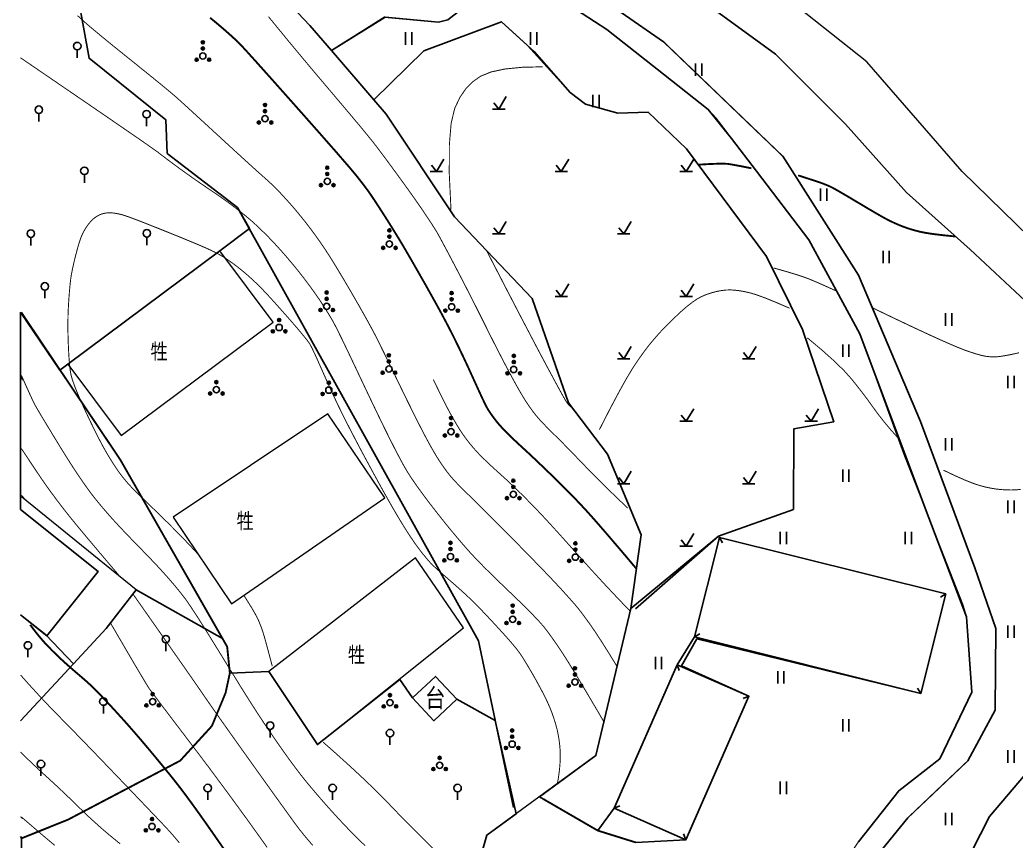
# Model space of a CAD drawing. Extents: x 396500 to 398250, y 1005980 to 1008200.
# Drawn here: x 397000 to 397079.7, y 1007036.9 to 1007102.7 of the extents above; entities that cross this region are included whole.
import ezdxf
from ezdxf.enums import TextEntityAlignment as Align

# ---------------------------------------------------------------- set-up
doc = ezdxf.new("R2010")
doc.units = 0
doc.header["$LTSCALE"] = 0.5
doc.linetypes.add('X3', pattern=[5, 4, -1])
doc.layers.get('0').update_dxf_attribs({"linetype": 'CONTINUOUS'})
doc.layers.add('ASSIST', color=7, linetype='CONTINUOUS', plot=False)
for name, color, linetype in [('DGX', 2, 'CONTINUOUS'), ('DLDW', 11, 'CONTINUOUS'), ('DLSS', 4, 'CONTINUOUS'), ('DMTZ', 3, 'CONTINUOUS'), ('JMD', 6, 'CONTINUOUS'), ('ZBTZ', 3, 'CONTINUOUS')]:
    doc.layers.add(name, color=color, linetype=linetype)
doc.styles.add('细等线体', font='长等线体_0.TTF', dxfattribs={"width": 0.8})
doc.linetypes.add('10421', pattern='A,2,[150,AAA.SHX,S=1,R=0,X=0,Y=1],1e-11', length=2)
doc.linetypes.add('1161', pattern='A,0,[149,AAA.SHX,S=0.15,R=0,X=0,Y=0],-1.6', length=1.6)
doc.linetypes.add('443', pattern='A,5,[169,AAA.SHX,S=0.83,R=0,X=0,Y=0],5', length=10)
doc.linetypes.add('536', pattern='A,9.4,[169,AAA.SHX,S=1,R=0,X=0,Y=0.15],0.6', length=10)

# ---------------------------------------------------------------- blocks, each defined once
blk = doc.blocks.new('*U110')
at = {"linetype": 'Continuous'}
for points in [[(-0.25, 2.2), (-0.24, 2.12), (-0.24, 2.28)], [(-0.24, 2.28), (-0.2, 2.05), (-0.2, 2.35)], [(-0.2, 2.05), (-0.24, 2.28), (-0.24, 2.12)], [(-0.2, 2.35), (-0.15, 2), (-0.15, 2.4)], [(-0.15, 2), (-0.2, 2.35), (-0.2, 2.05)], [(-0.15, 2.4), (-0.08, 1.96), (-0.08, 2.44)], [(-0.08, 1.96), (-0.15, 2.4), (-0.15, 2)], [(-0.08, 2.44), (0, 1.95), (0, 2.45)], [(0, 1.95), (-0.08, 2.44), (-0.08, 1.96)], [(0, 2.45), (0.08, 1.96), (0.08, 2.44)], [(0.08, 1.96), (0, 2.45), (0, 1.95)], [(0.08, 2.44), (0.15, 2), (0.15, 2.4)], [(0.15, 2), (0.08, 2.44), (0.08, 1.96)], [(0.15, 2.4), (0.2, 2.05), (0.2, 2.35)], [(0.2, 2.05), (0.15, 2.4), (0.15, 2)], [(0.2, 2.35), (0.24, 2.12), (0.24, 2.28)], [(0.24, 2.12), (0.2, 2.35), (0.2, 2.05)], [(0.25, 2.2), (0.24, 2.28), (0.24, 2.12)]]:
    blk.add_solid(points, dxfattribs=at)
blk = doc.blocks.new('*U109')
at = {"linetype": 'Continuous'}
for points in [[(-0.25, 1.2), (-0.24, 1.12), (-0.24, 1.28)], [(-0.24, 1.28), (-0.2, 1.05), (-0.2, 1.35)], [(-0.2, 1.05), (-0.24, 1.28), (-0.24, 1.12)], [(-0.2, 1.35), (-0.15, 1), (-0.15, 1.4)], [(-0.15, 1), (-0.2, 1.35), (-0.2, 1.05)], [(-0.15, 1.4), (-0.08, 0.96), (-0.08, 1.44)], [(-0.08, 0.96), (-0.15, 1.4), (-0.15, 1)], [(-0.08, 1.44), (0, 0.95), (0, 1.45)], [(0, 0.95), (-0.08, 1.44), (-0.08, 0.96)], [(0, 1.45), (0.08, 0.96), (0.08, 1.44)], [(0.08, 0.96), (0, 1.45), (0, 0.95)], [(0.08, 1.44), (0.15, 1), (0.15, 1.4)], [(0.15, 1), (0.08, 1.44), (0.08, 0.96)], [(0.15, 1.4), (0.2, 1.05), (0.2, 1.35)], [(0.2, 1.05), (0.15, 1.4), (0.15, 1)], [(0.2, 1.35), (0.24, 1.12), (0.24, 1.28)], [(0.24, 1.12), (0.2, 1.35), (0.2, 1.05)], [(0.25, 1.2), (0.24, 1.28), (0.24, 1.12)]]:
    blk.add_solid(points, dxfattribs=at)
blk = doc.blocks.new('*U108')
at = {"linetype": 'Continuous'}
for points in [[(-1.25, -0.6), (-1.24, -0.68), (-1.24, -0.52)], [(-1.24, -0.52), (-1.2, -0.75), (-1.2, -0.45)], [(-1.2, -0.75), (-1.24, -0.52), (-1.24, -0.68)], [(-1.2, -0.45), (-1.15, -0.8), (-1.15, -0.4)], [(-1.15, -0.8), (-1.2, -0.45), (-1.2, -0.75)], [(-1.15, -0.4), (-1.08, -0.84), (-1.08, -0.36)], [(-1.08, -0.84), (-1.15, -0.4), (-1.15, -0.8)], [(-1.08, -0.36), (-1, -0.85), (-1, -0.35)], [(-1, -0.85), (-1.08, -0.36), (-1.08, -0.84)], [(-1, -0.35), (-0.92, -0.84), (-0.92, -0.36)], [(-0.92, -0.84), (-1, -0.35), (-1, -0.85)], [(-0.92, -0.36), (-0.85, -0.8), (-0.85, -0.4)], [(-0.85, -0.8), (-0.92, -0.36), (-0.92, -0.84)], [(-0.85, -0.4), (-0.8, -0.75), (-0.8, -0.45)], [(-0.8, -0.75), (-0.85, -0.4), (-0.85, -0.8)], [(-0.8, -0.45), (-0.76, -0.68), (-0.76, -0.52)], [(-0.76, -0.68), (-0.8, -0.45), (-0.8, -0.75)], [(-0.75, -0.6), (-0.76, -0.52), (-0.76, -0.68)]]:
    blk.add_solid(points, dxfattribs=at)
blk = doc.blocks.new('*U107')
at = {"linetype": 'Continuous'}
for points in [[(0.75, -0.6), (0.76, -0.68), (0.76, -0.52)], [(0.76, -0.52), (0.8, -0.75), (0.8, -0.45)], [(0.8, -0.75), (0.76, -0.52), (0.76, -0.68)], [(0.8, -0.45), (0.85, -0.8), (0.85, -0.4)], [(0.85, -0.8), (0.8, -0.45), (0.8, -0.75)], [(0.85, -0.4), (0.92, -0.84), (0.92, -0.36)], [(0.92, -0.84), (0.85, -0.4), (0.85, -0.8)], [(0.92, -0.36), (1, -0.85), (1, -0.35)], [(1, -0.85), (0.92, -0.36), (0.92, -0.84)], [(1, -0.35), (1.08, -0.84), (1.08, -0.36)], [(1.08, -0.84), (1, -0.35), (1, -0.85)], [(1.08, -0.36), (1.15, -0.8), (1.15, -0.4)], [(1.15, -0.8), (1.08, -0.36), (1.08, -0.84)], [(1.15, -0.4), (1.2, -0.75), (1.2, -0.45)], [(1.2, -0.75), (1.15, -0.4), (1.15, -0.8)], [(1.2, -0.45), (1.24, -0.68), (1.24, -0.52)], [(1.24, -0.68), (1.2, -0.45), (1.2, -0.75)], [(1.25, -0.6), (1.24, -0.52), (1.24, -0.68)]]:
    blk.add_solid(points, dxfattribs=at)
blk = doc.blocks.new('gc160')
for centre, radius in [((0, 2.2), 0.25), ((0, 0), 0.5), ((0, 1.2), 0.25), ((-1, -0.6), 0.25), ((1, -0.6), 0.25)]:
    blk.add_circle(centre, radius)
at = {"linetype": 'Continuous'}
for name in ['*U110', '*U109', '*U108', '*U107']:
    blk.add_blockref(name, (0, 0), dxfattribs=at)
blk = doc.blocks.new('*U121')
at = {"linetype": 'Continuous'}
for points in [[(-0.25, 1.2), (-0.24, 1.12), (-0.24, 1.28)], [(-0.24, 1.28), (-0.2, 1.05), (-0.2, 1.35)], [(-0.2, 1.05), (-0.24, 1.28), (-0.24, 1.12)], [(-0.2, 1.35), (-0.15, 1), (-0.15, 1.4)], [(-0.15, 1), (-0.2, 1.35), (-0.2, 1.05)], [(-0.15, 1.4), (-0.08, 0.96), (-0.08, 1.44)], [(-0.08, 0.96), (-0.15, 1.4), (-0.15, 1)], [(-0.08, 1.44), (0, 0.95), (0, 1.45)], [(0, 0.95), (-0.08, 1.44), (-0.08, 0.96)], [(0, 1.45), (0.08, 0.96), (0.08, 1.44)], [(0.08, 0.96), (0, 1.45), (0, 0.95)], [(0.08, 1.44), (0.15, 1), (0.15, 1.4)], [(0.15, 1), (0.08, 1.44), (0.08, 0.96)], [(0.15, 1.4), (0.2, 1.05), (0.2, 1.35)], [(0.2, 1.05), (0.15, 1.4), (0.15, 1)], [(0.2, 1.35), (0.24, 1.12), (0.24, 1.28)], [(0.24, 1.12), (0.2, 1.35), (0.2, 1.05)], [(0.25, 1.2), (0.24, 1.28), (0.24, 1.12)]]:
    blk.add_solid(points, dxfattribs=at)
blk = doc.blocks.new('*U120')
at = {"linetype": 'Continuous'}
for points in [[(-0.76, -0.52), (-1.25, -0.6), (-0.75, -0.6)], [(-1.24, -0.52), (-1.25, -0.6), (-0.76, -0.52)], [(-1.25, -0.6), (-1.24, -0.68), (-0.75, -0.6)], [(-0.8, -0.45), (-1.24, -0.52), (-0.76, -0.52)], [(-1.2, -0.45), (-1.24, -0.52), (-0.8, -0.45)], [(-0.75, -0.6), (-1.24, -0.68), (-0.76, -0.68)], [(-1.24, -0.68), (-1.2, -0.75), (-0.76, -0.68)], [(-0.85, -0.4), (-1.2, -0.45), (-0.8, -0.45)], [(-1.15, -0.4), (-1.2, -0.45), (-0.85, -0.4)], [(-0.76, -0.68), (-1.2, -0.75), (-0.8, -0.75)], [(-1.2, -0.75), (-1.15, -0.8), (-0.8, -0.75)], [(-1.08, -0.36), (-1.15, -0.4), (-0.85, -0.4)], [(-0.8, -0.75), (-1.15, -0.8), (-0.85, -0.8)], [(-1.15, -0.8), (-1.08, -0.84), (-0.85, -0.8)], [(-1, -0.35), (-1.08, -0.36), (-0.92, -0.36)], [(-0.92, -0.36), (-1.08, -0.36), (-0.85, -0.4)], [(-0.85, -0.8), (-1.08, -0.84), (-0.92, -0.84)], [(-1.08, -0.84), (-1, -0.85), (-0.92, -0.84)], [(1.24, -0.52), (0.75, -0.6), (1.25, -0.6)], [(0.76, -0.52), (0.75, -0.6), (1.24, -0.52)], [(0.75, -0.6), (0.76, -0.68), (1.25, -0.6)], [(1.2, -0.45), (0.76, -0.52), (1.24, -0.52)], [(0.8, -0.45), (0.76, -0.52), (1.2, -0.45)], [(1.25, -0.6), (0.76, -0.68), (1.24, -0.68)], [(0.76, -0.68), (0.8, -0.75), (1.24, -0.68)], [(1.15, -0.4), (0.8, -0.45), (1.2, -0.45)], [(0.85, -0.4), (0.8, -0.45), (1.15, -0.4)], [(1.24, -0.68), (0.8, -0.75), (1.2, -0.75)], [(0.8, -0.75), (0.85, -0.8), (1.2, -0.75)], [(0.92, -0.36), (0.85, -0.4), (1.15, -0.4)], [(1.2, -0.75), (0.85, -0.8), (1.15, -0.8)], [(0.85, -0.8), (0.92, -0.84), (1.15, -0.8)], [(1, -0.35), (0.92, -0.36), (1.08, -0.36)], [(1.08, -0.36), (0.92, -0.36), (1.15, -0.4)], [(1.15, -0.8), (0.92, -0.84), (1.08, -0.84)], [(0.92, -0.84), (1, -0.85), (1.08, -0.84)]]:
    blk.add_solid(points, dxfattribs=at)
blk = doc.blocks.new('gc254')
for centre, radius in [((0, 0), 0.5), ((0, 1.2), 0.25), ((-1, -0.6), 0.25), ((1, -0.6), 0.25)]:
    blk.add_circle(centre, radius)
at = {"linetype": 'Continuous'}
for name in ['*U121', '*U120']:
    blk.add_blockref(name, (0, 0), dxfattribs=at)
blk = doc.blocks.new('gc121')
for p, q in [((-0.5, -1), (-0.5, 1)), ((0.5, -1), (0.5, 1))]:
    blk.add_line(p, q)
blk = doc.blocks.new('gc123')
for p, q in [((0, 0), (1.2, 2)), ((-1, 0), (1, 0)), ((0, 0), (-0.8, 1))]:
    blk.add_line(p, q)
blk = doc.blocks.new('gc325')
blk.add_line((0, 0), (0, 1.3))
blk.add_circle((0, 1.9), 0.6)

msp = doc.modelspace()

# ---------------------------------------------------------------- linework, layer by layer
at = {"layer": 'ASSIST', "linetype": '1161', "flags": 128}
for points in [[(397000, 1007079.293), (397003.162, 1007074.65), (397003.804, 1007075.119), (397015.959, 1007084.198), (397018.354, 1007085.98), (397017.391, 1007087.66), (397011.754, 1007091.997), (397011.636, 1007094.689), (397005.502, 1007099.611), (397004.195, 1007106.799), (397005.253, 1007111.219), (397004.513, 1007111.993), (397000, 1007108.068)], [(397000, 1007063.477), (397000, 1007079.293)], [(397000, 1007046.55), (397004.25, 1007051.136), (397002.032, 1007053.45), (397000, 1007055.044)]]:
    msp.add_lwpolyline(points, dxfattribs=at)
msp.add_lwpolyline([(397019.882, 1007050.507), (397023.786, 1007044.661), (397030.387, 1007049.881), (397031.403, 1007048.396), (397033.11, 1007046.567), (397034.948, 1007048.283), (397038.011, 1007046.595), (397039.692, 1007039.111), (397037.356, 1007037.402), (397032.686, 1007021.002), (397030.856, 1007022.848), (397020.904, 1007024.759), (397013.982, 1007024.368), (397012.555, 1007018.674), (397007.134, 1007015.229), (397000, 1007024.163), (397008.364, 1007020.549), (397010.994, 1007026.429), (397000, 1007031.283), (397000.089, 1007037.153), (397003.801, 1007038.643), (397012.793, 1007043.368), (397015.33, 1007046.146), (397016.425, 1007048.789), (397016.769, 1007050.383)], close=True, dxfattribs=at)
at = {"layer": 'DGX', "linetype": 'Continuous', "const_width": 0.075, "flags": 128}
for points in [[(397004.58, 1007103.028), (397004.987, 1007102.653), (397005.547, 1007102.164), (397006.371, 1007101.475), (397007.457, 1007100.587), (397008.807, 1007099.5), (397010.146, 1007098.423), (397011.2, 1007097.568), (397011.969, 1007096.933), (397012.454, 1007096.518), (397012.918, 1007096.1), (397013.626, 1007095.455), (397014.578, 1007094.583), (397015.774, 1007093.483), (397016.977, 1007092.377), (397017.951, 1007091.486), (397018.696, 1007090.809), (397019.211, 1007090.347), (397019.585, 1007090.014), (397019.904, 1007089.725), (397020.169, 1007089.479), (397020.379, 1007089.276), (397020.582, 1007089.07), (397020.827, 1007088.813), (397021.112, 1007088.505), (397021.438, 1007088.146), (397021.789, 1007087.749), (397022.148, 1007087.326), (397022.517, 1007086.876), (397022.894, 1007086.401), (397023.275, 1007085.904), (397023.653, 1007085.388), (397024.03, 1007084.855), (397024.405, 1007084.303), (397024.817, 1007083.665), (397025.306, 1007082.875), (397025.872, 1007081.931), (397026.515, 1007080.834), (397027.146, 1007079.739), (397027.676, 1007078.799), (397028.106, 1007078.015), (397028.435, 1007077.388), (397028.759, 1007076.74), (397029.175, 1007075.897), (397029.682, 1007074.858), (397030.28, 1007073.624), (397030.891, 1007072.367), (397031.437, 1007071.261), (397031.916, 1007070.307), (397032.33, 1007069.503), (397032.697, 1007068.816), (397033.037, 1007068.209), (397033.349, 1007067.684), (397033.634, 1007067.239), (397033.9, 1007066.854), (397034.155, 1007066.506), (397034.398, 1007066.196), (397034.631, 1007065.924), (397034.897, 1007065.639), (397035.239, 1007065.288), (397035.658, 1007064.871), (397036.152, 1007064.389), (397036.778, 1007063.777), (397037.59, 1007062.97), (397038.587, 1007061.967), (397039.769, 1007060.77), (397040.949, 1007059.566), (397041.938, 1007058.546), (397042.737, 1007057.708), (397043.344, 1007057.053), (397043.811, 1007056.536), (397044.189, 1007056.111), (397044.478, 1007055.78), (397044.676, 1007055.541), (397044.853, 1007055.314), (397045.075, 1007055.019), (397045.342, 1007054.655), (397045.654, 1007054.222), (397046.037, 1007053.664), (397046.518, 1007052.925), (397047.098, 1007052.005), (397047.776, 1007050.904)], [(397048.619, 1007063.6), (397047.595, 1007064.58), (397046.667, 1007065.486), (397045.834, 1007066.318), (397045.098, 1007067.076), (397044.445, 1007067.756), (397043.863, 1007068.356), (397043.353, 1007068.874), (397042.914, 1007069.312), (397042.541, 1007069.68), (397042.23, 1007069.991), (397041.981, 1007070.244), (397041.793, 1007070.439), (397041.637, 1007070.607), (397041.484, 1007070.778), (397041.334, 1007070.954), (397041.186, 1007071.134), (397041.03, 1007071.335), (397040.856, 1007071.576), (397040.662, 1007071.856), (397040.45, 1007072.176), (397040.203, 1007072.573), (397039.906, 1007073.083), (397039.557, 1007073.706), (397039.157, 1007074.444), (397038.707, 1007075.296), (397038.207, 1007076.263), (397037.658, 1007077.345), (397037.06, 1007078.543), (397036.444, 1007079.775), (397035.844, 1007080.958), (397035.26, 1007082.094), (397034.691, 1007083.183), (397034.187, 1007084.136), (397033.797, 1007084.869), (397033.521, 1007085.38), (397033.358, 1007085.671), (397033.231, 1007085.88), (397033.061, 1007086.148), (397032.849, 1007086.476), (397032.594, 1007086.862), (397032.312, 1007087.283), (397032.019, 1007087.714), (397031.714, 1007088.154), (397031.398, 1007088.604), (397031.056, 1007089.084), (397030.675, 1007089.613), (397030.254, 1007090.192), (397029.794, 1007090.822), (397029.338, 1007091.441), (397028.928, 1007091.992), (397028.566, 1007092.473), (397028.249, 1007092.885), (397027.822, 1007093.418), (397027.124, 1007094.26), (397026.157, 1007095.412), (397024.919, 1007096.874), (397023.619, 1007098.411), (397022.464, 1007099.788), (397021.454, 1007101.004), (397020.588, 1007102.06), (397019.864, 1007102.949)], [(397034.474, 1007087.498), (397034.338, 1007090.358), (397034.343, 1007092.662), (397034.486, 1007094.407), (397034.77, 1007095.595), (397035.165, 1007096.438), (397035.644, 1007097.151), (397036.206, 1007097.732), (397036.852, 1007098.182), (397037.678, 1007098.517), (397038.783, 1007098.754), (397040.166, 1007098.893), (397041.827, 1007098.933)], [(397014.254, 1007059.874), (397013.48, 1007060.706), (397012.659, 1007061.559), (397011.791, 1007062.431), (397010.877, 1007063.324), (397010.036, 1007064.138), (397009.387, 1007064.774), (397008.93, 1007065.232), (397008.666, 1007065.512), (397008.5, 1007065.704), (397008.338, 1007065.898), (397008.179, 1007066.094), (397008.024, 1007066.293), (397007.856, 1007066.523), (397007.658, 1007066.812), (397007.43, 1007067.162), (397007.172, 1007067.571), (397006.891, 1007068.039), (397006.596, 1007068.565), (397006.287, 1007069.149), (397005.962, 1007069.791), (397005.638, 1007070.456), (397005.328, 1007071.108), (397005.033, 1007071.747), (397004.753, 1007072.372), (397004.506, 1007072.953), (397004.307, 1007073.457), (397004.158, 1007073.886), (397004.059, 1007074.239), (397003.989, 1007074.627), (397003.929, 1007075.161), (397003.878, 1007075.841), (397003.837, 1007076.667), (397003.81, 1007077.539), (397003.803, 1007078.354), (397003.815, 1007079.113), (397003.847, 1007079.817), (397003.889, 1007080.453), (397003.932, 1007081.01), (397003.976, 1007081.488), (397004.021, 1007081.887), (397004.081, 1007082.28), (397004.169, 1007082.739), (397004.286, 1007083.263), (397004.43, 1007083.854), (397004.583, 1007084.428), (397004.725, 1007084.904), (397004.856, 1007085.282), (397004.976, 1007085.562), (397005.093, 1007085.784), (397005.214, 1007085.992), (397005.341, 1007086.184), (397005.473, 1007086.362), (397005.61, 1007086.523), (397005.751, 1007086.668), (397005.896, 1007086.797), (397006.046, 1007086.91), (397006.201, 1007087.006), (397006.359, 1007087.085), (397006.523, 1007087.148), (397006.69, 1007087.194), (397006.864, 1007087.224), (397007.045, 1007087.24), (397007.232, 1007087.24), (397007.427, 1007087.226), (397007.63, 1007087.198), (397007.844, 1007087.157), (397008.068, 1007087.104), (397008.303, 1007087.039), (397008.641, 1007086.925), (397009.177, 1007086.726), (397009.911, 1007086.442), (397010.842, 1007086.073), (397011.832, 1007085.677), (397012.741, 1007085.309), (397013.569, 1007084.969), (397014.317, 1007084.657), (397014.977, 1007084.369), (397015.544, 1007084.1), (397016.018, 1007083.85), (397016.397, 1007083.618), (397016.725, 1007083.394), (397017.043, 1007083.167), (397017.351, 1007082.935), (397017.649, 1007082.7), (397017.95, 1007082.451), (397018.265, 1007082.177), (397018.595, 1007081.877), (397018.939, 1007081.553), (397019.35, 1007081.14), (397019.879, 1007080.579), (397020.525, 1007079.868), (397021.29, 1007079.007), (397022.026, 1007078.163), (397022.586, 1007077.502), (397022.969, 1007077.025), (397023.177, 1007076.73), (397023.333, 1007076.435), (397023.562, 1007075.955), (397023.863, 1007075.292), (397024.238, 1007074.443), (397024.648, 1007073.519), (397025.057, 1007072.627), (397025.465, 1007071.766), (397025.872, 1007070.938), (397026.294, 1007070.105), (397026.746, 1007069.231), (397027.228, 1007068.317), (397027.74, 1007067.361), (397028.246, 1007066.428), (397028.71, 1007065.58), (397029.131, 1007064.817), (397029.511, 1007064.14), (397029.866, 1007063.519), (397030.215, 1007062.925), (397030.558, 1007062.358), (397030.893, 1007061.819), (397031.218, 1007061.316), (397031.528, 1007060.859), (397031.822, 1007060.448), (397032.1, 1007060.083), (397032.357, 1007059.764), (397032.584, 1007059.491), (397032.783, 1007059.264), (397032.953, 1007059.084), (397033.159, 1007058.886), (397033.464, 1007058.608), (397033.869, 1007058.249), (397034.375, 1007057.81), (397034.904, 1007057.348), (397035.381, 1007056.922), (397035.806, 1007056.531), (397036.179, 1007056.176), (397036.569, 1007055.787), (397037.044, 1007055.295), (397037.605, 1007054.7), (397038.251, 1007054.002), (397038.876, 1007053.314), (397039.372, 1007052.749), (397039.739, 1007052.308), (397039.977, 1007051.99), (397040.161, 1007051.711), (397040.367, 1007051.385), (397040.593, 1007051.013), (397040.841, 1007050.595), (397041.095, 1007050.154), (397041.341, 1007049.716), (397041.58, 1007049.279), (397041.811, 1007048.844), (397042.027, 1007048.42), (397042.22, 1007048.014), (397042.389, 1007047.626), (397042.535, 1007047.258), (397042.661, 1007046.906), (397042.773, 1007046.569), (397042.87, 1007046.247), (397042.952, 1007045.941), (397043.022, 1007045.636), (397043.082, 1007045.319), (397043.133, 1007044.991), (397043.175, 1007044.651), (397043.205, 1007044.3), (397043.22, 1007043.938), (397043.22, 1007043.564), (397043.205, 1007043.179), (397043.174, 1007042.785), (397043.129, 1007042.382), (397043.07, 1007041.971), (397042.995, 1007041.552)], [(397037.328, 1007084.204), (397038.951, 1007081.063), (397040.288, 1007078.487), (397041.341, 1007076.476), (397042.109, 1007075.03), (397042.671, 1007073.986), (397043.106, 1007073.183), (397043.414, 1007072.621), (397043.595, 1007072.299), (397043.714, 1007072.109), (397043.835, 1007071.942), (397043.958, 1007071.797), (397044.082, 1007071.675)], [(397065.341, 1007080.974), (397064.486, 1007081.363), (397063.776, 1007081.676), (397063.21, 1007081.914), (397062.788, 1007082.077), (397062.371, 1007082.218), (397061.818, 1007082.39), (397061.129, 1007082.593), (397060.304, 1007082.827)], [(397061.584, 1007079.601), (397060.525, 1007080.058), (397059.643, 1007080.416), (397058.937, 1007080.674), (397058.407, 1007080.833), (397057.979, 1007080.929), (397057.579, 1007081), (397057.205, 1007081.046), (397056.859, 1007081.067), (397056.514, 1007081.059), (397056.145, 1007081.017), (397055.751, 1007080.944), (397055.333, 1007080.837), (397054.917, 1007080.699), (397054.528, 1007080.531), (397054.168, 1007080.334), (397053.835, 1007080.107), (397053.531, 1007079.871), (397053.255, 1007079.647), (397053.007, 1007079.435), (397052.787, 1007079.234), (397052.572, 1007079.031), (397052.34, 1007078.808), (397052.09, 1007078.566), (397051.822, 1007078.304), (397051.536, 1007078.016), (397051.233, 1007077.692), (397050.911, 1007077.332), (397050.572, 1007076.936), (397050.216, 1007076.496), (397049.844, 1007076), (397049.456, 1007075.45), (397049.052, 1007074.845), (397048.574, 1007074.06), (397047.965, 1007072.97), (397047.224, 1007071.573), (397046.352, 1007069.871)], [(397079.955, 1007076.041), (397079.604, 1007075.953), (397079.205, 1007075.87), (397078.811, 1007075.798), (397078.479, 1007075.746), (397078.208, 1007075.715), (397077.999, 1007075.704), (397077.821, 1007075.707), (397077.643, 1007075.716), (397077.466, 1007075.731), (397077.289, 1007075.754), (397077.081, 1007075.793), (397076.811, 1007075.861), (397076.479, 1007075.956), (397076.084, 1007076.08), (397075.597, 1007076.251), (397074.991, 1007076.491), (397074.265, 1007076.8), (397073.419, 1007077.177), (397072.416, 1007077.637), (397071.219, 1007078.198), (397069.828, 1007078.859), (397068.243, 1007079.62)], [(397070.285, 1007069.188), (397069.692, 1007069.859), (397069.16, 1007070.493), (397068.689, 1007071.091), (397068.278, 1007071.652), (397067.883, 1007072.202), (397067.461, 1007072.767), (397067.012, 1007073.347), (397066.536, 1007073.942), (397065.947, 1007074.599), (397065.162, 1007075.367), (397064.179, 1007076.246), (397063, 1007077.235)], [(397027.594, 1007036.565), (397026.596, 1007037.543), (397025.983, 1007038.18), (397025.388, 1007038.817), (397024.81, 1007039.452), (397024.249, 1007040.086), (397023.728, 1007040.688), (397023.27, 1007041.227), (397022.875, 1007041.704), (397022.543, 1007042.118), (397022.233, 1007042.518), (397021.904, 1007042.954), (397021.557, 1007043.427), (397021.191, 1007043.936), (397020.804, 1007044.484), (397020.392, 1007045.076), (397019.957, 1007045.711), (397019.497, 1007046.39), (397018.97, 1007047.19), (397018.329, 1007048.192), (397017.575, 1007049.395), (397016.708, 1007050.799), (397015.86, 1007052.18), (397015.159, 1007053.314), (397014.606, 1007054.2), (397014.202, 1007054.839), (397013.892, 1007055.318), (397013.624, 1007055.724), (397013.397, 1007056.058), (397013.211, 1007056.318), (397013.034, 1007056.553), (397012.834, 1007056.808), (397012.61, 1007057.085), (397012.363, 1007057.383), (397012.1, 1007057.693), (397011.829, 1007058.006), (397011.551, 1007058.32), (397011.264, 1007058.638), (397010.919, 1007059.01), (397010.465, 1007059.487), (397009.903, 1007060.071), (397009.231, 1007060.76), (397008.547, 1007061.466), (397007.945, 1007062.101), (397007.427, 1007062.664), (397006.993, 1007063.154), (397006.624, 1007063.584), (397006.305, 1007063.963), (397006.035, 1007064.292), (397005.813, 1007064.57), (397005.597, 1007064.856), (397005.341, 1007065.208), (397005.045, 1007065.628), (397004.709, 1007066.114), (397004.314, 1007066.705), (397003.843, 1007067.44), (397003.295, 1007068.318), (397002.67, 1007069.34), (397002.076, 1007070.321), (397001.624, 1007071.074), (397001.313, 1007071.6), (397001.143, 1007071.899), (397001.003, 1007072.183), (397000.78, 1007072.664), (397000.474, 1007073.342), (397000.087, 1007074.217)], [(397000.087, 1007068.354), (397000.743, 1007067.359), (397001.307, 1007066.514), (397001.778, 1007065.82), (397002.156, 1007065.277), (397002.505, 1007064.794), (397002.885, 1007064.282), (397003.298, 1007063.739), (397003.743, 1007063.167), (397004.356, 1007062.408), (397005.272, 1007061.305), (397006.491, 1007059.857), (397008.013, 1007058.065)], [(397080.082, 1007065.088), (397079.71, 1007065.058), (397079.328, 1007065.046), (397078.936, 1007065.053), (397078.534, 1007065.077), (397078.122, 1007065.122), (397077.699, 1007065.191), (397077.264, 1007065.284), (397076.818, 1007065.4), (397076.296, 1007065.573), (397075.636, 1007065.835), (397074.837, 1007066.188), (397073.9, 1007066.631)], [(397000.349, 1007064.332), (397000.087, 1007064.623)], [(397009.033, 1007056.686), (397011.166, 1007053.647), (397012.827, 1007051.272), (397014.019, 1007049.562), (397014.739, 1007048.517), (397015.359, 1007047.621), (397016.248, 1007046.358), (397017.405, 1007044.727), (397018.831, 1007042.73), (397020.22, 1007040.791), (397021.268, 1007039.334), (397021.974, 1007038.36), (397022.339, 1007037.869), (397022.587, 1007037.56), (397022.942, 1007037.132), (397023.403, 1007036.587)], [(397020.164, 1007050.939), (397019.911, 1007051.903), (397019.701, 1007052.685), (397019.533, 1007053.283), (397019.407, 1007053.698), (397019.299, 1007054.013), (397019.186, 1007054.31), (397019.068, 1007054.589), (397018.945, 1007054.85), (397018.785, 1007055.149), (397018.557, 1007055.542), (397018.259, 1007056.028), (397017.894, 1007056.609)], [(397019.755, 1007036.43), (397018.192, 1007038.612), (397016.644, 1007040.735), (397015.113, 1007042.8), (397013.598, 1007044.805), (397012.263, 1007046.558), (397011.269, 1007047.867), (397010.617, 1007048.732), (397010.308, 1007049.152), (397010.011, 1007049.629), (397009.396, 1007050.661), (397008.464, 1007052.249), (397007.215, 1007054.393)], [(397012.733, 1007036.788), (397012.431, 1007037.149), (397012.167, 1007037.457), (397011.943, 1007037.711), (397011.547, 1007038.136), (397010.767, 1007038.959), (397009.604, 1007040.178), (397008.057, 1007041.794), (397006.444, 1007043.475), (397005.08, 1007044.889), (397003.964, 1007046.036), (397003.098, 1007046.917), (397002.349, 1007047.684), (397001.586, 1007048.491), (397000.809, 1007049.338), (397000.017, 1007050.226)], [(397036.177, 1007033.261), (397033.927, 1007035.462), (397032.152, 1007037.212), (397030.854, 1007038.511), (397030.032, 1007039.359), (397029.436, 1007039.985), (397028.815, 1007040.616), (397028.17, 1007041.253), (397027.5, 1007041.895), (397026.784, 1007042.564), (397026.003, 1007043.28), (397025.155, 1007044.043), (397024.24, 1007044.852)], [(397002.751, 1007036.592), (397001.959, 1007037.253), (397001.072, 1007038.008), (397000.088, 1007038.856)]]:
    msp.add_lwpolyline(points, dxfattribs=at)
at = {"layer": 'DGX', "linetype": 'Continuous', "elevation": 25.5, "flags": 128}
msp.add_lwpolyline([(397048.831, 1007055.328, 0.075, 0.075, 0), (397047.739, 1007056.47, 0.075, 0.075, 0), (397046.697, 1007057.58, 0.075, 0.075, 0), (397045.707, 1007058.659, 0.075, 0.075, 0), (397044.766, 1007059.706, 0.075, 0.075, 0), (397043.904, 1007060.674, 0.075, 0.075, 0), (397043.148, 1007061.516, 0.075, 0.075, 0), (397042.498, 1007062.231, 0.075, 0.075, 0), (397041.954, 1007062.821, 0.075, 0.075, 0), (397041.468, 1007063.336, 0.075, 0.075, 0), (397040.992, 1007063.831, 0.075, 0.075, 0), (397040.527, 1007064.306, 0.075, 0.075, 0), (397040.072, 1007064.76, 0.075, 0.075, 0), (397039.632, 1007065.188, 0.075, 0.075, 0), (397039.214, 1007065.587, 0.075, 0.075, 0), (397038.818, 1007065.957, 0.075, 0.075, 0), (397038.442, 1007066.296, 0.075, 0.075, 0), (397038.084, 1007066.618, 0.075, 0.075, 0), (397037.739, 1007066.935, 0.075, 0.075, 0), (397037.408, 1007067.246, 0.075, 0.075, 0), (397037.09, 1007067.551, 0.075, 0.075, 0), (397036.789, 1007067.851, 0.075, 0.075, 0), (397036.51, 1007068.146, 0.075, 0.075, 0), (397036.253, 1007068.435, 0.075, 0.075, 0), (397036.017, 1007068.718, 0.075, 0.075, 0), (397035.8, 1007068.994, 0.075, 0.075, 0), (397035.601, 1007069.26, 0.075, 0.075, 0), (397035.418, 1007069.516, 0.075, 0.075, 0), (397035.251, 1007069.761, 0.075, 0.075, 0), (397035.08, 1007070.031, 0.075, 0.075, 0), (397034.883, 1007070.36, 0.075, 0.075, 0), (397034.658, 1007070.748, 0.075, 0.075, 0), (397034.407, 1007071.195, 0.075, 0.075, 0), (397034.081, 1007071.813, 0.075, 0.075, 0), (397033.631, 1007072.713, 0.075, 0.075, 0), (397033.057, 1007073.895, 0, 0, 0), (397032.359, 1007075.36, 0, 0, 0), (397031.648, 1007076.843, 0, 0, 0), (397031.036, 1007078.08, 0, 0, 0), (397030.521, 1007079.072, 0, 0, 0), (397030.105, 1007079.818, 0, 0, 0), (397029.68, 1007080.53, 0, 0, 0), (397029.139, 1007081.418, 0, 0, 0), (397028.482, 1007082.483, 0, 0, 0), (397027.708, 1007083.724, 0, 0, 0), (397026.945, 1007084.941, 0, 0, 0), (397026.318, 1007085.93, 0, 0, 0), (397025.829, 1007086.693, 0, 0, 0), (397025.476, 1007087.229, 0, 0, 0), (397025.2, 1007087.635, 0, 0, 0), (397024.944, 1007088.008, 0, 0, 0), (397024.706, 1007088.348, 0, 0, 0), (397024.487, 1007088.655, 0, 0, 0), (397024.258, 1007088.965, 0, 0, 0), (397023.993, 1007089.318, 0, 0, 0), (397023.692, 1007089.712, 0, 0, 0), (397023.354, 1007090.148, 0, 0, 0), (397022.996, 1007090.603, 0, 0, 0), (397022.634, 1007091.054, 0, 0, 0), (397022.269, 1007091.503, 0, 0, 0), (397021.899, 1007091.948, 0, 0, 0), (397021.546, 1007092.368, 0, 0, 0), (397021.226, 1007092.744, 0, 0, 0), (397020.941, 1007093.074, 0, 0, 0), (397020.691, 1007093.359, 0, 0, 0), (397020.361, 1007093.72, 0, 0, 0), (397019.837, 1007094.278, 0, 0, 0), (397019.119, 1007095.033, 0, 0, 0), (397018.206, 1007095.986, 0, 0, 0), (397017.3, 1007096.928, 0, 0, 0), (397016.6, 1007097.651, 0, 0, 0), (397016.107, 1007098.155, 0, 0, 0), (397015.821, 1007098.44, 0, 0, 0), (397015.632, 1007098.619, 0, 0, 0), (397015.428, 1007098.803, 0, 0, 0), (397015.21, 1007098.992, 0, 0, 0), (397014.977, 1007099.187, 0, 0, 0), (397014.727, 1007099.389, 0, 0, 0), (397014.455, 1007099.601, 0, 0, 0), (397014.161, 1007099.821, 0, 0, 0), (397013.845, 1007100.051, 0, 0, 0), (397013.424, 1007100.342, 0, 0, 0), (397012.812, 1007100.749, 0, 0, 0), (397012.01, 1007101.269, 0, 0, 0), (397011.017, 1007101.904, 0, 0, 0), (397010.002, 1007102.553, 0, 0, 0), (397009.132, 1007103.116, 0, 0, 0)], format="xyseb", dxfattribs=at)
at = {"layer": 'DGX', "color": 3, "linetype": 'Continuous', "lineweight": -2, "const_width": 0.15, "elevation": 25, "flags": 128}
msp.add_lwpolyline([(397015.185, 1007102.862), (397015.455, 1007102.643), (397015.79, 1007102.362), (397016.193, 1007102.019), (397016.605, 1007101.661), (397016.967, 1007101.337), (397017.281, 1007101.047), (397017.546, 1007100.789), (397018.012, 1007100.291), (397018.928, 1007099.277), (397020.295, 1007097.748), (397022.112, 1007095.703), (397023.942, 1007093.635), (397025.347, 1007092.035), (397026.326, 1007090.903), (397026.881, 1007090.24), (397027.202, 1007089.834), (397027.479, 1007089.476), (397027.713, 1007089.165), (397027.904, 1007088.902), (397028.1, 1007088.617), (397028.352, 1007088.24), (397028.659, 1007087.771), (397029.021, 1007087.209), (397029.403, 1007086.611), (397029.767, 1007086.03), (397030.115, 1007085.466), (397030.447, 1007084.92), (397030.817, 1007084.296), (397031.281, 1007083.497), (397031.839, 1007082.525), (397032.491, 1007081.378), (397033.15, 1007080.201), (397033.731, 1007079.14), (397034.233, 1007078.195), (397034.656, 1007077.365), (397035.046, 1007076.571), (397035.447, 1007075.733), (397035.859, 1007074.85), (397036.281, 1007073.922), (397036.669, 1007073.069), (397036.974, 1007072.409), (397037.197, 1007071.941), (397037.338, 1007071.666), (397037.45, 1007071.478), (397037.585, 1007071.269), (397037.742, 1007071.04), (397037.923, 1007070.791), (397038.126, 1007070.529), (397038.351, 1007070.261), (397038.598, 1007069.987), (397038.867, 1007069.707), (397039.159, 1007069.416), (397039.475, 1007069.111), (397039.815, 1007068.792), (397040.179, 1007068.458), (397040.609, 1007068.063), (397041.145, 1007067.559), (397041.787, 1007066.946), (397042.537, 1007066.225), (397043.312, 1007065.466), (397044.036, 1007064.738), (397044.706, 1007064.043), (397045.323, 1007063.379), (397046.016, 1007062.604), (397046.914, 1007061.571), (397048.017, 1007060.282), (397049.324, 1007058.735)], dxfattribs=at)
at = {"layer": 'DGX', "linetype": 'Continuous', "const_width": 0.075, "flags": 128}
for points, elevation in [([(397046.72, 1007046.479), (397045.582, 1007048.415), (397044.645, 1007049.985), (397043.91, 1007051.189), (397043.377, 1007052.027), (397042.96, 1007052.648), (397042.575, 1007053.201), (397042.22, 1007053.686), (397041.898, 1007054.103), (397041.489, 1007054.571), (397040.878, 1007055.209), (397040.065, 1007056.018), (397039.048, 1007056.996), (397038.012, 1007057.993), (397037.138, 1007058.856), (397036.427, 1007059.585), (397035.879, 1007060.179), (397035.416, 1007060.71), (397034.957, 1007061.246), (397034.504, 1007061.789), (397034.056, 1007062.337), (397033.612, 1007062.892), (397033.173, 1007063.453), (397032.736, 1007064.021), (397032.304, 1007064.596), (397031.899, 1007065.148), (397031.545, 1007065.647), (397031.243, 1007066.093), (397030.992, 1007066.486), (397030.738, 1007066.918), (397030.429, 1007067.483), (397030.063, 1007068.18), (397029.641, 1007069.009), (397029.143, 1007070.014), (397028.549, 1007071.237), (397027.859, 1007072.679), (397027.073, 1007074.34), (397026.322, 1007075.925), (397025.738, 1007077.142), (397025.321, 1007077.989), (397025.071, 1007078.469), (397024.893, 1007078.776), (397024.693, 1007079.11), (397024.471, 1007079.469), (397024.226, 1007079.853), (397023.957, 1007080.262), (397023.66, 1007080.694), (397023.336, 1007081.149), (397022.985, 1007081.627), (397022.611, 1007082.119), (397022.22, 1007082.615), (397021.811, 1007083.116), (397021.385, 1007083.622), (397020.959, 1007084.113), (397020.551, 1007084.568), (397020.16, 1007084.988), (397019.786, 1007085.372), (397019.435, 1007085.72), (397019.112, 1007086.033), (397018.817, 1007086.311), (397018.55, 1007086.554), (397018.276, 1007086.792), (397017.959, 1007087.055), (397017.599, 1007087.343), (397017.196, 1007087.656), (397016.752, 1007087.99), (397016.267, 1007088.34), (397015.742, 1007088.706), (397015.177, 1007089.089), (397014.587, 1007089.487), (397013.987, 1007089.902), (397013.377, 1007090.333), (397012.758, 1007090.779), (397012.181, 1007091.203), (397011.694, 1007091.565), (397011.3, 1007091.865), (397010.997, 1007092.103), (397009.776, 1007092.964), (397006.627, 1007095.13), (397001.549, 1007098.604), (397000, 1007099.661)], 26.5), ([(397000, 1007074.358), (397000.165, 1007073.823)], 26.5), ([(397000, 1007064.57), (397000.046, 1007064.514)], 25.5), ([(397000, 1007038.89), (397000.208, 1007038.706)], 23.5)]:
    msp.add_lwpolyline(points, dxfattribs=dict(at, elevation=elevation))
at = {"layer": 'DGX', "color": 3, "linetype": 'Continuous', "lineweight": -2, "const_width": 0.15, "flags": 128}
for points in [[(397054.267, 1007091.093), (397055.133, 1007091.144), (397055.816, 1007091.172), (397056.319, 1007091.177), (397056.639, 1007091.157), (397056.93, 1007091.112), (397057.341, 1007091.039), (397057.873, 1007090.938), (397058.526, 1007090.808)], [(397062.265, 1007090.239), (397062.982, 1007090.008), (397063.543, 1007089.825), (397063.947, 1007089.69), (397064.195, 1007089.604), (397064.365, 1007089.539), (397064.536, 1007089.47), (397064.709, 1007089.396), (397064.883, 1007089.318), (397065.149, 1007089.179), (397065.599, 1007088.924), (397066.233, 1007088.554), (397067.051, 1007088.067), (397067.881, 1007087.573), (397068.554, 1007087.178), (397069.07, 1007086.884), (397069.428, 1007086.69), (397069.713, 1007086.548), (397070.008, 1007086.411), (397070.312, 1007086.279), (397070.627, 1007086.153), (397070.955, 1007086.032), (397071.299, 1007085.921), (397071.659, 1007085.817), (397072.034, 1007085.722), (397072.499, 1007085.63), (397073.129, 1007085.536), (397073.922, 1007085.441), (397074.879, 1007085.344)], [(397000.785, 1007054.244), (397001.143, 1007053.778), (397001.466, 1007053.373), (397001.754, 1007053.03), (397002.007, 1007052.747), (397002.25, 1007052.491), (397002.509, 1007052.227), (397002.784, 1007051.955), (397003.074, 1007051.674), (397003.387, 1007051.381), (397003.73, 1007051.071), (397004.102, 1007050.743), (397004.505, 1007050.397), (397004.899, 1007050.06), (397005.245, 1007049.757), (397005.545, 1007049.488), (397005.797, 1007049.254), (397006.079, 1007048.973), (397006.47, 1007048.568), (397006.968, 1007048.038), (397007.574, 1007047.383), (397008.234, 1007046.657), (397008.891, 1007045.916), (397009.547, 1007045.159), (397010.201, 1007044.386), (397010.825, 1007043.637), (397011.39, 1007042.953), (397011.895, 1007042.332), (397012.34, 1007041.777), (397012.779, 1007041.214), (397013.262, 1007040.573), (397013.79, 1007039.854), (397014.363, 1007039.057), (397014.989, 1007038.172), (397015.675, 1007037.189), (397016.421, 1007036.108)]]:
    msp.add_lwpolyline(points, dxfattribs=at)
at = {"layer": 'DGX', "linetype": 'Continuous', "const_width": 0.075}
msp.add_lwpolyline([(397000, 1007044.063), (397000.341, 1007043.731), (397000.951, 1007043.149), (397001.56, 1007042.58), (397002.169, 1007042.023), (397002.791, 1007041.453), (397003.439, 1007040.844), (397004.114, 1007040.197), (397004.816, 1007039.511), (397005.55, 1007038.806), (397006.324, 1007038.105), (397007.137, 1007037.406), (397007.991, 1007036.71)], dxfattribs=at)
at = {"layer": 'DLDW', "linetype": '536', "lineweight": 0}
for points in [[(397003.804, 1007075.119), (397008.071, 1007069.407), (397020.226, 1007078.486), (397015.959, 1007084.198)], [(397012.243, 1007062.866), (397016.909, 1007055.927), (397029.181, 1007064.428), (397024.61, 1007071.153)], [(397023.786, 1007044.661), (397035.469, 1007054.018), (397031.646, 1007059.604), (397019.882, 1007050.507)]]:
    msp.add_lwpolyline(points, close=True, dxfattribs=at)
at = {"layer": 'DLDW', "linetype": '536', "flags": 128}
msp.add_lwpolyline([(397000, 1007055.044), (397002.118, 1007053.356), (397006.228, 1007058.512), (397000, 1007063.477)], dxfattribs=at)
at = {"layer": 'DLDW', "linetype": 'Continuous', "flags": 128}
msp.add_lwpolyline([(397033.11, 1007046.567), (397034.948, 1007048.283), (397033.241, 1007050.112), (397031.403, 1007048.396)], close=True, dxfattribs=at)
at = {"layer": 'DLSS', "linetype": 'X3', "flags": 128}
for points, const_width in [([(397025.846, 1007130), (397027.34, 1007126.604), (397032.867, 1007113.439), (397037.763, 1007107.897), (397046.957, 1007101.919), (397055.057, 1007095.522), (397055.728, 1007094.791), (397063.127, 1007085.078), (397067.214, 1007077.547), (397070.73, 1007067.932), (397075.464, 1007055.842), (397075.752, 1007054.881), (397076.177, 1007048.846), (397073.601, 1007043.53), (397070.32, 1007040.959), (397067.1, 1007036.881), (397064.18, 1007032.542), (397059.954, 1007023.577), (397058.766, 1007017.315), (397060.399, 1007008.927), (397061.713, 1007003.243), (397061.752, 1007000)], 0.1), ([(397000.086, 1007079.25), (397008.002, 1007067.465), (397016.556, 1007052.494), (397016.769, 1007050.383), (397016.425, 1007048.789), (397015.33, 1007046.146), (397012.793, 1007043.368), (397003.801, 1007038.643), (397000.089, 1007037.153)], 0.15)]:
    msp.add_lwpolyline(points, dxfattribs=dict(at, const_width=const_width))
at = {"layer": 'DLSS', "linetype": 'Continuous', "lineweight": 0}
msp.add_lwpolyline([(397028.048, 1007130, 0.1, 0.1, 0), (397031.855, 1007120.186, 0.1, 0.1, 0), (397035.74, 1007113.765, 0.1, 0.1, 0), (397041.332, 1007108.014, 0.1, 0.1, 0), (397051.5, 1007100.93, 0.1, 0.1, 0), (397061.031, 1007091.779, 0.1, 0.1, 0), (397067.103, 1007082.252, 0.1, 0.1, 0), (397072.066, 1007070.522, 0.1, 0.1, 0), (397076.414, 1007058.812, 0.1, 0.1, 0), (397078.09, 1007053.954, 0.1, 0.1, 0), (397078.048, 1007047.408, 0.1, 0.1, 0), (397075.863, 1007043.367, 0.1, 0.1, 0), (397071.05, 1007038.795, 0.1, 0.1, 0), (397067.515, 1007034.467, 0.1, 0.1, 0), (397064.914, 1007030.845, 0.1, 0.1, 0), (397061.921, 1007023.503, 0.1, 0.1, 0), (397061.16, 1007015.147, 0.1, 0.1, 0), (397062.899, 1007008.699, 0.1, 0.1, 0), (397065.738, 1007005.384, 0.1, 0.1, 0), (397068.02, 1007004.79, 0, 0, 0)], format="xyseb", dxfattribs=at)
at = {"layer": 'DMTZ', "linetype": '10421', "lineweight": 0}
for points in [[(397020.233, 1007130), (397013.386, 1007120.872), (397012.289, 1007118.373), (397012.114, 1007116.555), (397017.48, 1007108.268), (397023.186, 1007102.238), (397029.28, 1007095.152), (397034.748, 1007086.919), (397040.971, 1007080.373), (397043.88, 1007072.014), (397046.996, 1007067.903), (397049.699, 1007061.445), (397048.884, 1007055.549), (397046.076, 1007043.781), (397037.356, 1007037.402), (397032.686, 1007021.002), (397034.348, 1007008.973), (397032.002, 1007000)], [(397083.986, 1007082.162), (397075.392, 1007090.541), (397067.779, 1007099.338), (397061.457, 1007104.356), (397059.55, 1007106.984), (397056.616, 1007108.821), (397050.82, 1007112.668), (397045.766, 1007118.759), (397042.919, 1007125.275), (397042.533, 1007130)], [(397037.738, 1007123.664), (397040.895, 1007123.675), (397041.358, 1007121.698), (397043.027, 1007117.584), (397044.76, 1007114.245), (397048.074, 1007109.804), (397054.767, 1007104.084), (397060.457, 1007099.948), (397066.071, 1007094.347), (397070.952, 1007088.872), (397076.045, 1007084.297), (397081.248, 1007079.453)], [(397029.168, 1007112.599), (397035.579, 1007104.746), (397035.52, 1007104.343), (397035.301, 1007103.534), (397034.227, 1007102.703), (397033.487, 1007102.512), (397029.16, 1007102.907), (397027.419, 1007101.806), (397024.918, 1007100.225)], [(397065.124, 1007070.506), (397062.619, 1007077.894), (397059.726, 1007083.746), (397053.329, 1007092.353), (397050.266, 1007095.292), (397047.826, 1007095.225), (397045.254, 1007095.929), (397044.006, 1007096.869), (397041.127, 1007100.147), (397038.512, 1007102.54)], [(397006.865, 1007053.942), (397009.268, 1007057.044), (397000.087, 1007064.508)], [(397081.378, 1007043.347), (397077.591, 1007038.898), (397072.558, 1007029.006), (397067.779, 1007021.428), (397063.587, 1007013.95), (397063.72, 1007011.303), (397065.067, 1007010.579), (397066.289, 1007011.404), (397075.068, 1007018.902), (397076.48, 1007020.959), (397077.55, 1007022.452), (397079.311, 1007026.736), (397082.319, 1007034.492)]]:
    msp.add_lwpolyline(points, dxfattribs=at)
at = {"layer": 'JMD', "linetype": 'Continuous'}
for p, q in [((397055.965, 1007061.252), (397056.223, 1007060.823)), ((397074.084, 1007056.726), (397073.655, 1007056.469)), ((397053.974, 1007053.281), (397054.403, 1007053.539)), ((397052.573, 1007051.053), (397052.755, 1007050.587)), ((397072.093, 1007048.756), (397071.836, 1007049.184)), ((397058.322, 1007048.532), (397057.856, 1007048.351)), ((397047.535, 1007039.562), (397048, 1007039.743)), ((397053.283, 1007037.041), (397053.101, 1007037.507))]:
    msp.add_line(p, q, dxfattribs=at)
at = {"layer": 'JMD', "linetype": 'Continuous', "elevation": 16.24, "flags": 128}
msp.add_lwpolyline([(397055.965, 1007061.252), (397074.084, 1007056.726), (397072.093, 1007048.756), (397053.974, 1007053.281)], close=True, dxfattribs=at)
at = {"layer": 'JMD', "linetype": 'Continuous', "flags": 128}
msp.add_lwpolyline([(397052.573, 1007051.053), (397047.535, 1007039.562), (397053.283, 1007037.041), (397058.322, 1007048.532)], close=True, dxfattribs=at)
at = {"layer": 'JMD', "color": 6, "linetype": '443', "const_width": 0.15, "flags": 128}
msp.add_lwpolyline([(397049.263, 1007036.824), (397046.218, 1007037.777), (397041.877, 1007040.294)], dxfattribs=at)
at = {"layer": 'ZBTZ', "linetype": '1161', "flags": 128}
for points in [[(397024.209, 1007128.141), (397029.483, 1007112.609), (397029.722, 1007111.92), (397035.579, 1007104.746), (397035.301, 1007103.534), (397034.227, 1007102.703), (397033.487, 1007102.512), (397029.21, 1007102.907), (397024.918, 1007100.225), (397023.186, 1007102.238), (397017.48, 1007108.268), (397014.315, 1007113.156), (397015.77, 1007114.249), (397020.56, 1007117.118), (397020.95, 1007118.141), (397020.775, 1007119.249), (397019.267, 1007121.636), (397019.171, 1007122.256), (397020.424, 1007126.24), (397021.085, 1007127.392)], [(397048.884, 1007055.549), (397049.699, 1007061.445), (397046.996, 1007067.903), (397043.88, 1007072.014), (397040.971, 1007080.373), (397034.748, 1007086.919), (397029.28, 1007095.152), (397028.305, 1007096.286), (397032.305, 1007100.206), (397038.512, 1007102.54), (397041.127, 1007100.147), (397044.006, 1007096.869), (397045.254, 1007095.929), (397047.826, 1007095.225), (397050.266, 1007095.292), (397053.329, 1007092.353), (397059.726, 1007083.746), (397062.619, 1007077.894), (397065.124, 1007070.506), (397061.928, 1007069.946), (397061.895, 1007063.485), (397055.905, 1007061.358)]]:
    msp.add_lwpolyline(points, close=True, dxfattribs=at)
for points in [[(397012.017, 1007116.256), (397005.253, 1007111.219), (397004.195, 1007106.799), (397005.502, 1007099.611), (397011.636, 1007094.689), (397011.754, 1007091.997), (397017.391, 1007087.66), (397036.672, 1007052.97), (397039.476, 1007039.618)], [(397065.124, 1007070.506), (397061.928, 1007069.946), (397061.895, 1007063.485), (397055.905, 1007061.358), (397049.26, 1007055.528)], [(397000, 1007037.286), (397000.089, 1007037.153), (397003.801, 1007038.643), (397012.793, 1007043.368), (397015.33, 1007046.146), (397016.425, 1007048.789), (397016.769, 1007050.383), (397016.556, 1007052.494), (397016.174, 1007053.164), (397009.268, 1007057.044), (397006.865, 1007053.942), (397004.25, 1007051.136), (397000, 1007046.55)]]:
    msp.add_lwpolyline(points, dxfattribs=at)
at = {"layer": 'ZBTZ', "linetype": 'Continuous', "flags": 128}
for points in [[(397081.378, 1007043.347), (397077.591, 1007038.898), (397072.558, 1007029.006), (397067.779, 1007021.428), (397063.587, 1007013.95), (397063.72, 1007011.303), (397062.899, 1007008.699), (397061.16, 1007015.147), (397061.921, 1007023.503), (397064.914, 1007030.845), (397067.515, 1007034.467), (397071.05, 1007038.795), (397073.546, 1007041.166), (397075.863, 1007043.367), (397078.048, 1007047.408), (397078.09, 1007053.954), (397076.414, 1007058.812), (397072.066, 1007070.522), (397067.103, 1007082.252), (397061.031, 1007091.779), (397058.862, 1007093.862), (397051.5, 1007100.93), (397041.332, 1007108.014)], [(397067.1, 1007036.881), (397070.32, 1007040.959), (397073.601, 1007043.53), (397076.177, 1007048.846), (397075.752, 1007054.881), (397072.511, 1007063.384), (397067.214, 1007077.547), (397063.127, 1007085.078), (397058.942, 1007090.572), (397056.943, 1007093.196), (397055.057, 1007095.522), (397051.489, 1007098.34), (397046.957, 1007101.919), (397042.007, 1007105.137)], [(397054.767, 1007104.084), (397060.457, 1007099.948), (397066.071, 1007094.347), (397070.952, 1007088.872), (397076.045, 1007084.297), (397081.248, 1007079.453)], [(397034.227, 1007102.703), (397033.487, 1007102.512), (397029.16, 1007102.907), (397027.419, 1007101.806), (397024.918, 1007100.225), (397028.305, 1007096.286), (397032.305, 1007100.206), (397038.512, 1007102.54), (397040.599, 1007100.63), (397044.006, 1007096.869), (397045.254, 1007095.929), (397047.826, 1007095.225), (397050.266, 1007095.292), (397053.329, 1007092.353), (397059.726, 1007083.746), (397062.619, 1007077.894), (397065.124, 1007070.506), (397061.928, 1007069.946), (397061.895, 1007063.485), (397055.905, 1007061.358), (397048.884, 1007055.549), (397046.076, 1007043.781), (397041.55, 1007040.47), (397046.218, 1007037.777), (397047.535, 1007039.562), (397052.573, 1007051.053), (397053.974, 1007053.281), (397055.965, 1007061.252), (397074.084, 1007056.726), (397072.093, 1007048.756), (397054.162, 1007053.132), (397052.925, 1007050.953), (397058.322, 1007048.532), (397053.283, 1007037.041), (397049.263, 1007036.824)]]:
    msp.add_lwpolyline(points, dxfattribs=at)

# ---------------------------------------------------------------- block references
at = {"layer": 'ZBTZ', "linetype": 'Continuous', "xscale": 0.5, "yscale": 0.5}
for name, p in [('gc121', (397031.085, 1007101.199)), ('gc121', (397041.085, 1007101.199)), ('gc325', (397004.557, 1007099.641)), ('gc160', (397014.609, 1007099.798)), ('gc121', (397054.313, 1007098.699)), ('gc123', (397038.305, 1007095.549)), ('gc121', (397046.085, 1007096.199)), ('gc325', (397001.475, 1007094.545)), ('gc160', (397019.587, 1007094.776)), ('gc325', (397010.103, 1007094.188)), ('gc160', (397024.566, 1007089.755)), ('gc123', (397033.305, 1007090.549)), ('gc123', (397043.305, 1007090.549)), ('gc123', (397053.305, 1007090.549)), ('gc325', (397005.121, 1007089.65)), ('gc121', (397064.313, 1007088.699)), ('gc123', (397038.305, 1007085.549)), ('gc123', (397048.305, 1007085.549)), ('gc325', (397000.837, 1007084.623)), ('gc325', (397010.121, 1007084.65)), ('gc160', (397029.544, 1007084.734)), ('gc121', (397069.313, 1007083.699)), ('gc325', (397001.958, 1007080.399)), ('gc123', (397043.305, 1007080.549)), ('gc123', (397053.305, 1007080.549)), ('gc160', (397024.523, 1007079.755)), ('gc160', (397034.523, 1007079.713)), ('gc121', (397074.313, 1007078.699)), ('gc254', (397020.715, 1007078.054)), ('gc121', (397066.085, 1007076.199)), ('gc160', (397029.502, 1007074.734)), ('gc160', (397039.502, 1007074.691)), ('gc123', (397048.305, 1007075.549)), ('gc123', (397058.305, 1007075.549)), ('gc121', (397079.313, 1007073.699)), ('gc254', (397015.694, 1007073.076)), ('gc254', (397024.694, 1007073.037)), ('gc123', (397053.305, 1007070.549)), ('gc123', (397063.305, 1007070.549)), ('gc160', (397034.48, 1007069.713)), ('gc121', (397074.313, 1007068.699)), ('gc123', (397048.305, 1007065.549)), ('gc123', (397058.305, 1007065.549)), ('gc121', (397066.085, 1007066.199)), ('gc160', (397039.459, 1007064.691)), ('gc121', (397079.313, 1007063.699)), ('gc123', (397053.305, 1007060.549)), ('gc121', (397061.085, 1007061.199)), ('gc121', (397071.085, 1007061.199)), ('gc160', (397034.438, 1007059.713)), ('gc160', (397044.438, 1007059.67)), ('gc160', (397039.416, 1007054.691)), ('gc121', (397079.313, 1007053.699)), ('gc325', (397000.6, 1007051.648)), ('gc325', (397011.645, 1007052.153)), ('gc121', (397051.085, 1007051.199)), ('gc160', (397044.395, 1007049.67)), ('gc121', (397060.884, 1007050.043)), ('gc254', (397010.587, 1007048.097)), ('gc254', (397029.587, 1007048.016)), ('gc325', (397006.645, 1007047.153)), ('gc325', (397020, 1007045.229)), ('gc121', (397066.085, 1007046.199)), ('gc325', (397029.591, 1007044.628)), ('gc160', (397039.374, 1007044.691)), ('gc121', (397079.313, 1007043.699)), ('gc325', (397001.645, 1007042.153)), ('gc254', (397033.566, 1007042.999)), ('gc121', (397061.085, 1007041.199)), ('gc325', (397015, 1007040.229)), ('gc325', (397025, 1007040.229)), ('gc325', (397035, 1007040.229)), ('gc121', (397074.313, 1007038.699)), ('gc254', (397010.544, 1007038.097))]:
    msp.add_blockref(name, p, dxfattribs=at)

# ---------------------------------------------------------------- texts
at = {"layer": 'DLDW', "linetype": '536', "style": '细等线体', "width": 0.8}
for p in [(397011.106, 1007076.179), (397017.993, 1007062.603), (397026.907, 1007051.887)]:
    msp.add_text('牲', height=1.25, dxfattribs=at).set_placement(p, align=Align.MIDDLE)
at = {"layer": 'DLDW', "linetype": 'Continuous', "style": '细等线体', "width": 0.8}
msp.add_text('台', height=1.5, dxfattribs=at).set_placement((397033.214, 1007048.421), align=Align.MIDDLE)

doc.saveas('drawing.dxf')
